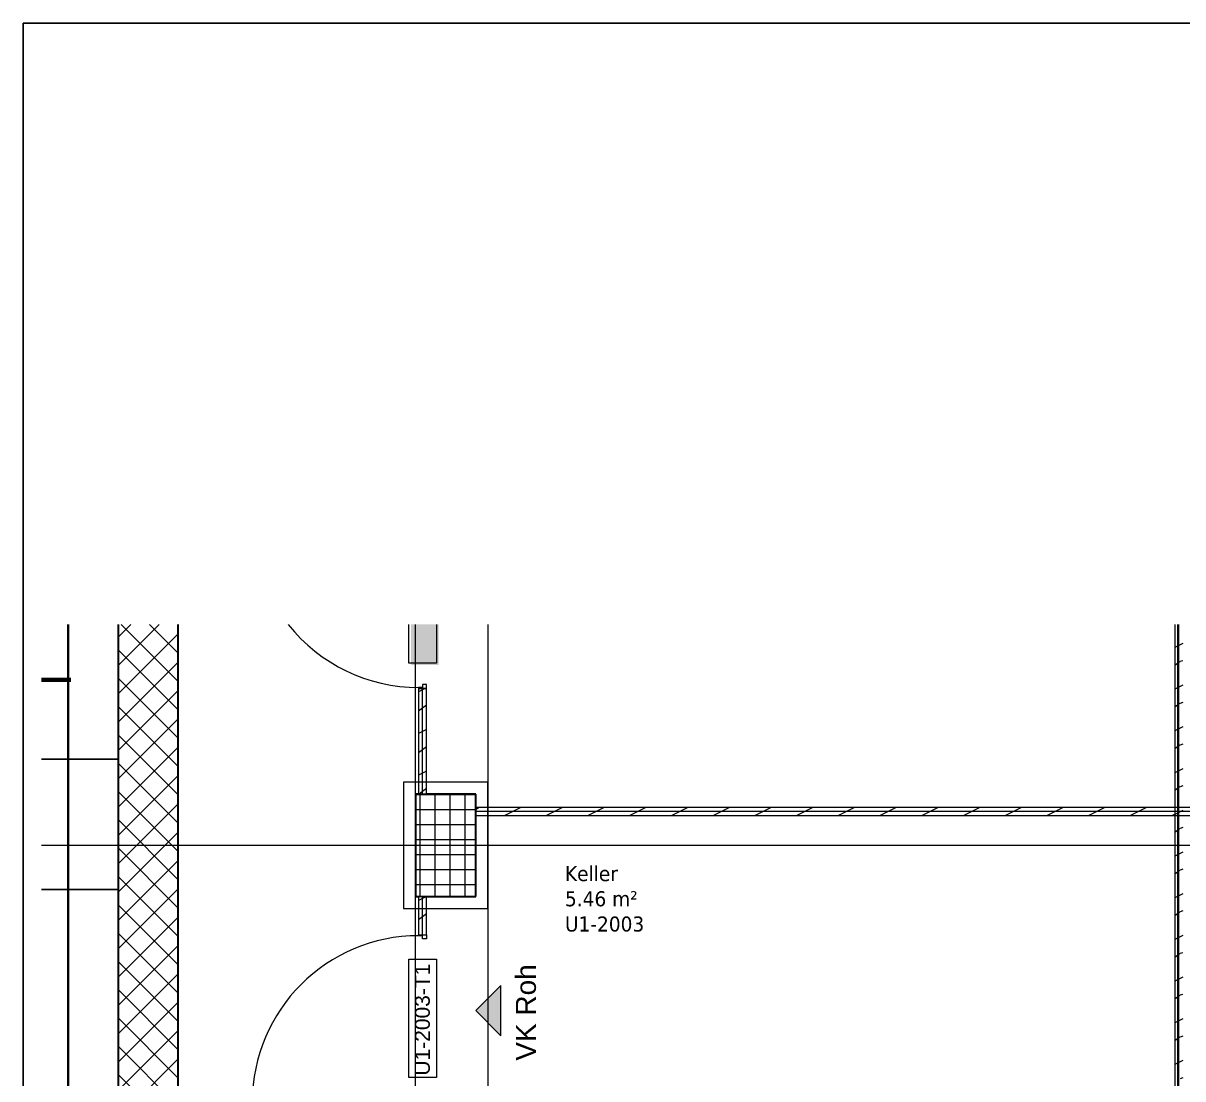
# Model space of a CAD drawing. Extents: x -932 to 937, y -179 to 471.
# Drawn here: x -932.4 to -816.6, y 360.1 to 465.5 of the extents above; entities that cross this region are included whole.
import ezdxf
from ezdxf.lldxf.tags import DXFTag

# ---------------------------------------------------------------- set-up
doc = ezdxf.new("R2010")
doc.units = 0
doc.layers.get('0').update_dxf_attribs({"lineweight": 13})
doc.layers.add('A-____-MATC-OTLN', color=7, linetype='Strichpunkt - Mittel', lineweight=40, true_color=0x0080ff)
doc.layers.add('G-____-____-SYMB', color=7, linetype='Strichpunkt - Weit', lineweight=5, true_color=0x008080)
for name, color, linetype, lineweight in [('A-____-NOTE-TEXT', 7, 'Continuous', 9), ('A-AREA-____-IDEN', 7, 'Continuous', 5), ('A-DOOR-____-IDEN', 7, 'Continuous', 5), ('A-DOOR-FRAM-MCUT', 7, 'Continuous', 9), ('A-DOOR-OPNG-OTLN', 7, 'Continuous', 9), ('A-FLOR-____-OVHD', 7, 'Strichpunkt - Fein', 9), ('A-WALL-____-MCUT', 7, 'Continuous', 35), ('A-WALL-____-PATT', 7, 'Continuous', 35), ('A-WALL-FNSH-MCUT', 7, 'Continuous', 35), ('C-PRKG-____-OTLN', 7, 'Continuous', 9), ('S-COLS-____-MCUT', 7, 'Continuous', 35), ('S-COLS-____-OTLN', 7, 'Continuous', 9), ('S-GRID-____-OTLN', 7, 'Continuous', 5)]:
    doc.layers.add(name, color=color, linetype=linetype, lineweight=lineweight)
doc.styles.get("Standard").update_dxf_attribs({"font": 'arial.ttf'})
tags = doc.linetypes.add('_Rasterlinie_', pattern=[0.375, 0.2, -0.05, 0.075, -0.05]).pattern_tags.tags
tags[10:11] = [DXFTag(74, 4), DXFTag(75, 0), DXFTag(340, '0'), DXFTag(46, 1.0), DXFTag(50, 0.0), DXFTag(44, 0.0), DXFTag(45, 0.0)]
tags[8:9] = [DXFTag(74, 4), DXFTag(75, 0), DXFTag(340, '0'), DXFTag(46, 1.0), DXFTag(50, 0.0), DXFTag(44, 0.0), DXFTag(45, 0.0)]
tags[6:7] = [DXFTag(74, 4), DXFTag(75, 0), DXFTag(340, '0'), DXFTag(46, 1.0), DXFTag(50, 0.0), DXFTag(44, 0.0), DXFTag(45, 0.0)]
tags[4:5] = [DXFTag(74, 4), DXFTag(75, 0), DXFTag(340, '0'), DXFTag(46, 1.0), DXFTag(50, 0.0), DXFTag(44, 0.0), DXFTag(45, 0.0)]
tags = doc.linetypes.add('_Schnittlinie_', pattern=[0.3, 0.15, -0.05, 0.05, -0.05]).pattern_tags.tags
tags[10:11] = [DXFTag(74, 4), DXFTag(75, 0), DXFTag(340, '0'), DXFTag(46, 1.0), DXFTag(50, 0.0), DXFTag(44, 0.0), DXFTag(45, 0.0)]
tags[8:9] = [DXFTag(74, 4), DXFTag(75, 0), DXFTag(340, '0'), DXFTag(46, 1.0), DXFTag(50, 0.0), DXFTag(44, 0.0), DXFTag(45, 0.0)]
tags[6:7] = [DXFTag(74, 4), DXFTag(75, 0), DXFTag(340, '0'), DXFTag(46, 1.0), DXFTag(50, 0.0), DXFTag(44, 0.0), DXFTag(45, 0.0)]
tags[4:5] = [DXFTag(74, 4), DXFTag(75, 0), DXFTag(340, '0'), DXFTag(46, 1.0), DXFTag(50, 0.0), DXFTag(44, 0.0), DXFTag(45, 0.0)]
tags = doc.linetypes.add('Strichpunkt - Fein', pattern=[0.2, 0.1, -0.05, 0, -0.05]).pattern_tags.tags
tags[10:11] = [DXFTag(74, 4), DXFTag(75, 0), DXFTag(340, '0'), DXFTag(46, 1.0), DXFTag(50, 0.0), DXFTag(44, 0.0), DXFTag(45, 0.0)]
tags[8:9] = [DXFTag(74, 4), DXFTag(75, 0), DXFTag(340, '0'), DXFTag(46, 1.0), DXFTag(50, 0.0), DXFTag(44, 0.0), DXFTag(45, 0.0)]
tags[6:7] = [DXFTag(74, 4), DXFTag(75, 0), DXFTag(340, '0'), DXFTag(46, 1.0), DXFTag(50, 0.0), DXFTag(44, 0.0), DXFTag(45, 0.0)]
tags[4:5] = [DXFTag(74, 4), DXFTag(75, 0), DXFTag(340, '0'), DXFTag(46, 1.0), DXFTag(50, 0.0), DXFTag(44, 0.0), DXFTag(45, 0.0)]
tags = doc.linetypes.add('Strichpunkt - Mittel', pattern=[0.35, 0.15, -0.1, 0, -0.1]).pattern_tags.tags
tags[10:11] = [DXFTag(74, 4), DXFTag(75, 0), DXFTag(340, '0'), DXFTag(46, 1.0), DXFTag(50, 0.0), DXFTag(44, 0.0), DXFTag(45, 0.0)]
tags[8:9] = [DXFTag(74, 4), DXFTag(75, 0), DXFTag(340, '0'), DXFTag(46, 1.0), DXFTag(50, 0.0), DXFTag(44, 0.0), DXFTag(45, 0.0)]
tags[6:7] = [DXFTag(74, 4), DXFTag(75, 0), DXFTag(340, '0'), DXFTag(46, 1.0), DXFTag(50, 0.0), DXFTag(44, 0.0), DXFTag(45, 0.0)]
tags[4:5] = [DXFTag(74, 4), DXFTag(75, 0), DXFTag(340, '0'), DXFTag(46, 1.0), DXFTag(50, 0.0), DXFTag(44, 0.0), DXFTag(45, 0.0)]
tags = doc.linetypes.add('Strichpunkt - Weit', pattern=[0.5, 0.2, -0.15, 0, -0.15]).pattern_tags.tags
tags[10:11] = [DXFTag(74, 4), DXFTag(75, 0), DXFTag(340, '0'), DXFTag(46, 1.0), DXFTag(50, 0.0), DXFTag(44, 0.0), DXFTag(45, 0.0)]
tags[8:9] = [DXFTag(74, 4), DXFTag(75, 0), DXFTag(340, '0'), DXFTag(46, 1.0), DXFTag(50, 0.0), DXFTag(44, 0.0), DXFTag(45, 0.0)]
tags[6:7] = [DXFTag(74, 4), DXFTag(75, 0), DXFTag(340, '0'), DXFTag(46, 1.0), DXFTag(50, 0.0), DXFTag(44, 0.0), DXFTag(45, 0.0)]
tags[4:5] = [DXFTag(74, 4), DXFTag(75, 0), DXFTag(340, '0'), DXFTag(46, 1.0), DXFTag(50, 0.0), DXFTag(44, 0.0), DXFTag(45, 0.0)]

# ---------------------------------------------------------------- blocks, each defined once
blk = doc.blocks.new('Referenz-A0UJ2H83XE', base_point=(-932.31, -115.76))
at = {"layer": 'A-____-MATC-OTLN', "color": 0, "linetype": 'Strichpunkt - Mittel', "ltscale": 0.4}
blk.add_line((-927.94, 405.49), (-927.94, -109.56), dxfattribs=at)
at = {"layer": 'A-____-NOTE-TEXT', "color": 0, "linetype": 'Continuous', "lineweight": 5, "ltscale": 0.13}
for p, q in [((-884.74, 369.43), (-887.24, 366.93)), ((-884.74, 364.43), (-884.74, 369.43)), ((-887.24, 366.93), (-884.74, 364.43))]:
    blk.add_line(p, q, dxfattribs=at)
for points in [[(-884.74, 366.93), (-887.24, 366.93), (-884.74, 369.43)], [(-884.74, 366.93), (-884.74, 364.43), (-887.24, 366.93)]]:
    blk.add_solid(points, dxfattribs=at)
at = {"layer": 'A-DOOR-____-IDEN', "color": 0, "linetype": 'Continuous', "ltscale": 0.13}
for p, q in [((-893.93, 401.62), (-893.93, 405.49)), ((-891.15, 405.49), (-891.15, 401.62)), ((-891.15, 401.62), (-893.93, 401.62)), ((-893.93, 360.24), (-893.93, 372.08)), ((-893.93, 372.08), (-891.15, 372.08)), ((-891.15, 372.08), (-891.15, 360.24)), ((-891.15, 360.24), (-893.93, 360.24))]:
    blk.add_line(p, q, dxfattribs=at)
at = {"layer": 'A-DOOR-____-IDEN', "color": 7, "linetype": 'Continuous', "ltscale": 0.13, "true_color": 0xffffff}
for points in [[(-893.69, 401.44), (-893.69, 405.49), (-892.92, 405.49)], [(-893.69, 401.44), (-892.92, 405.49), (-890.93, 405.49)], [(-893.69, 401.44), (-890.93, 405.49), (-890.93, 401.44)]]:
    blk.add_solid(points, dxfattribs=at)
at = {"layer": 'A-DOOR-FRAM-MCUT', "color": 0, "linetype": 'Continuous', "ltscale": 0.13}
for p, q in [((-892.14, 399.49), (-892.54, 399.49)), ((-892.54, 399.49), (-892.54, 399.19)), ((-892.14, 399.09), (-892.14, 399.49)), ((-892.94, 399.19), (-892.94, 399.09)), ((-892.54, 399.19), (-892.94, 399.19)), ((-892.94, 399.09), (-892.14, 399.09)), ((-892.94, 374.51), (-892.14, 374.51)), ((-892.94, 374.41), (-892.94, 374.51)), ((-892.54, 374.41), (-892.94, 374.41)), ((-892.54, 374.11), (-892.54, 374.41)), ((-892.14, 374.11), (-892.54, 374.11)), ((-892.14, 374.51), (-892.14, 374.11))]:
    blk.add_line(p, q, dxfattribs=at)
at = {"layer": 'A-DOOR-OPNG-OTLN', "color": 0, "linetype": 'Continuous', "ltscale": 0.13}
for centre, major_axis, end_param in [((-892.94, 415.79), (-13.01, -10.31), 0.901019), ((-892.94, 357.81), (0, 16.6), 1.570796)]:
    blk.add_ellipse(centre, major_axis=major_axis, ratio=1, start_param=0, end_param=end_param, dxfattribs=at)
at = {"layer": 'A-FLOR-____-OVHD', "color": 0, "linetype": 'Strichpunkt - Fein', "ltscale": 0.13}
for p, q in [((-886.04, 405.49), (-886.04, 266.14)), ((-886.04, 389.74), (-894.44, 389.74)), ((-894.44, 389.74), (-894.44, 377.14)), ((-886.04, 377.14), (-886.04, 389.74)), ((-894.44, 377.14), (-886.04, 377.14))]:
    blk.add_line(p, q, dxfattribs=at)
at = {"layer": 'A-WALL-____-MCUT', "color": 0, "linetype": 'Continuous', "ltscale": 0.35}
for p, q in [((-922.94, 405.49), (-922.94, 258.94)), ((-916.94, 264.94), (-916.94, 405.49))]:
    blk.add_line(p, q, dxfattribs=at)
at = {"layer": 'A-WALL-____-MCUT', "color": 0, "linetype": 'Continuous', "lineweight": 9, "ltscale": 0.13}
for p, q in [((-817.04, 264.94), (-817.04, 405.49)), ((-892.54, 388.54), (-892.54, 399.09)), ((-892.94, 388.54), (-892.14, 388.54)), ((-737.74, 386.8), (-887.24, 386.8)), ((-892.14, 378.34), (-892.94, 378.34)), ((-892.54, 374.51), (-892.54, 378.34))]:
    blk.add_line(p, q, dxfattribs=at)
at = {"layer": 'A-WALL-____-PATT', "color": 0, "linetype": 'Continuous', "lineweight": 9, "ltscale": 0.13}
for p, q in [((-922.94, 404.21), (-921.66, 405.49)), ((-922.94, 401.38), (-918.84, 405.49)), ((-916.94, 399.8), (-922.64, 405.49)), ((-916.94, 402.62), (-919.81, 405.49)), ((-916.94, 405.45), (-916.98, 405.49)), ((-922.94, 398.55), (-916.94, 404.55)), ((-916.94, 396.97), (-922.94, 402.97)), ((-817.04, 403.39), (-817.44, 403.19)), ((-816.64, 403.59), (-817.04, 403.39)), ((-816.95, 401.76), (-817.04, 401.69)), ((-816.64, 401.87), (-816.91, 401.78)), ((-922.94, 395.72), (-916.94, 401.72)), ((-817.04, 401.69), (-817.44, 401.39)), ((-916.94, 394.14), (-922.94, 400.14)), ((-922.94, 392.89), (-916.94, 398.89)), ((-892.54, 398.96), (-892.94, 398.76)), ((-892.27, 399.09), (-892.54, 398.96)), ((-817.04, 399.22), (-817.44, 399.02)), ((-816.64, 399.42), (-817.04, 399.22)), ((-916.94, 391.31), (-922.94, 397.31)), ((-892.54, 397.13), (-892.94, 396.83)), ((-892.14, 397.43), (-892.54, 397.13)), ((-817.04, 397.53), (-817.44, 397.23)), ((-816.95, 397.6), (-817.04, 397.53)), ((-816.64, 397.7), (-816.91, 397.61)), ((-922.94, 390.07), (-916.94, 396.07)), ((-892.14, 394.99), (-892.54, 394.79)), ((-817.04, 395.06), (-817.44, 394.86)), ((-816.64, 395.26), (-817.04, 395.06)), ((-916.94, 388.48), (-922.94, 394.48)), ((-892.54, 394.79), (-892.94, 394.59)), ((-922.94, 387.24), (-916.94, 393.24)), ((-892.54, 392.96), (-892.94, 392.66)), ((-892.14, 393.26), (-892.54, 392.96)), ((-817.04, 393.36), (-817.44, 393.06)), ((-816.95, 393.43), (-817.04, 393.36)), ((-816.64, 393.54), (-816.91, 393.45)), ((-916.94, 385.65), (-922.94, 391.65)), ((-922.94, 384.41), (-916.94, 390.41)), ((-892.54, 390.63), (-892.94, 390.43)), ((-892.14, 390.83), (-892.54, 390.63)), ((-817.04, 390.89), (-817.44, 390.69)), ((-816.64, 391.09), (-817.04, 390.89)), ((-892.14, 389.1), (-892.54, 388.8)), ((-817.04, 389.2), (-817.44, 388.9)), ((-816.95, 389.27), (-817.04, 389.2)), ((-816.64, 389.37), (-816.91, 389.28)), ((-916.94, 382.82), (-922.94, 388.82)), ((-892.54, 388.8), (-892.89, 388.54)), ((-922.94, 381.58), (-916.94, 387.58)), ((-886.9, 387.2), (-887.24, 387.03)), ((-883.53, 386.8), (-884.33, 386.4)), ((-882.73, 387.2), (-883.53, 386.8)), ((-879.37, 386.8), (-880.17, 386.4)), ((-878.57, 387.2), (-879.37, 386.8)), ((-875.2, 386.8), (-876, 386.4)), ((-874.4, 387.2), (-875.2, 386.8)), ((-871.04, 386.8), (-871.84, 386.4)), ((-870.24, 387.2), (-871.04, 386.8)), ((-866.87, 386.8), (-867.67, 386.4)), ((-866.07, 387.2), (-866.87, 386.8)), ((-862.71, 386.8), (-863.51, 386.4)), ((-861.91, 387.2), (-862.71, 386.8)), ((-858.54, 386.8), (-859.34, 386.4)), ((-857.74, 387.2), (-858.54, 386.8)), ((-854.38, 386.8), (-855.18, 386.4)), ((-853.58, 387.2), (-854.38, 386.8)), ((-850.21, 386.8), (-851.01, 386.4)), ((-849.41, 387.2), (-850.21, 386.8)), ((-846.05, 386.8), (-846.85, 386.4)), ((-845.25, 387.2), (-846.05, 386.8)), ((-841.88, 386.8), (-842.68, 386.4)), ((-841.08, 387.2), (-841.88, 386.8)), ((-837.72, 386.8), (-838.52, 386.4)), ((-836.92, 387.2), (-837.72, 386.8)), ((-833.55, 386.8), (-834.35, 386.4)), ((-832.75, 387.2), (-833.55, 386.8)), ((-829.39, 386.8), (-830.19, 386.4)), ((-828.59, 387.2), (-829.39, 386.8)), ((-825.22, 386.8), (-826.02, 386.4)), ((-824.42, 387.2), (-825.22, 386.8)), ((-821.06, 386.8), (-821.86, 386.4)), ((-820.26, 387.2), (-821.06, 386.8)), ((-817.04, 386.73), (-817.44, 386.53)), ((-816.64, 386.93), (-817.04, 386.73)), ((-916.94, 380), (-922.94, 386)), ((-817.44, 386.53), (-817.69, 386.4)), ((-922.94, 378.75), (-916.94, 384.75)), ((-817.04, 385.03), (-817.44, 384.73)), ((-816.95, 385.1), (-817.04, 385.03)), ((-816.64, 385.21), (-816.91, 385.12)), ((-916.94, 377.17), (-922.94, 383.17)), ((-817.04, 382.56), (-817.44, 382.36)), ((-816.64, 382.76), (-817.04, 382.56)), ((-922.94, 375.92), (-916.94, 381.92)), ((-816.95, 380.94), (-817.04, 380.87)), ((-816.64, 381.04), (-816.91, 380.95)), ((-916.94, 374.34), (-922.94, 380.34)), ((-817.04, 380.87), (-817.44, 380.57)), ((-922.94, 373.1), (-916.94, 379.1)), ((-816.64, 378.6), (-817.04, 378.4)), ((-916.94, 371.51), (-922.94, 377.51)), ((-892.54, 378.13), (-892.94, 377.93)), ((-892.14, 378.33), (-892.54, 378.13)), ((-817.04, 378.4), (-817.44, 378.2)), ((-892.54, 376.3), (-892.94, 376)), ((-892.14, 376.6), (-892.54, 376.3)), ((-817.04, 376.7), (-817.44, 376.4)), ((-816.95, 376.77), (-817.04, 376.7)), ((-816.64, 376.88), (-816.91, 376.79)), ((-922.94, 370.27), (-916.94, 376.27)), ((-916.94, 368.68), (-922.94, 374.68)), ((-817.04, 374.23), (-817.44, 374.03)), ((-816.64, 374.43), (-817.04, 374.23)), ((-922.94, 367.44), (-916.94, 373.44)), ((-916.94, 365.85), (-922.94, 371.85)), ((-817.04, 372.54), (-817.44, 372.24)), ((-816.95, 372.61), (-817.04, 372.54)), ((-816.64, 372.71), (-816.91, 372.62)), ((-922.94, 364.61), (-916.94, 370.61)), ((-817.04, 370.07), (-817.44, 369.87)), ((-816.64, 370.27), (-817.04, 370.07)), ((-916.94, 363.03), (-922.94, 369.03)), ((-817.04, 368.37), (-817.44, 368.07)), ((-816.95, 368.44), (-817.04, 368.37)), ((-816.64, 368.55), (-816.91, 368.46)), ((-922.94, 361.78), (-916.94, 367.78)), ((-916.94, 360.2), (-922.94, 366.2)), ((-817.04, 365.9), (-817.44, 365.7)), ((-816.64, 366.1), (-817.04, 365.9)), ((-922.94, 358.95), (-916.94, 364.95)), ((-817.04, 364.21), (-817.44, 363.91)), ((-816.95, 364.28), (-817.04, 364.21)), ((-816.64, 364.38), (-816.91, 364.29)), ((-916.94, 357.37), (-922.94, 363.37)), ((-922.94, 356.12), (-916.94, 362.12)), ((-817.04, 361.74), (-817.44, 361.54)), ((-816.64, 361.94), (-817.04, 361.74)), ((-916.94, 354.54), (-922.94, 360.54)), ((-816.64, 360.22), (-816.91, 360.13))]:
    blk.add_line(p, q, dxfattribs=at)
at = {"layer": 'A-WALL-FNSH-MCUT', "color": 0, "linetype": 'Continuous', "lineweight": 9, "ltscale": 0.13}
for p, q in [((-817.44, 405.49), (-817.44, 264.94)), ((-892.94, 399.09), (-892.94, 388.54)), ((-892.14, 399.09), (-892.94, 399.09)), ((-892.14, 388.54), (-892.14, 399.09)), ((-737.74, 387.2), (-887.24, 387.2)), ((-887.24, 387.2), (-887.24, 386.4)), ((-887.24, 386.4), (-737.74, 386.4)), ((-892.94, 378.34), (-892.94, 374.51)), ((-892.14, 374.51), (-892.14, 378.34)), ((-892.94, 374.51), (-892.14, 374.51))]:
    blk.add_line(p, q, dxfattribs=at)
at = {"layer": 'C-PRKG-____-OTLN', "color": 0, "linetype": 'Continuous', "ltscale": 0.13}
for p, q in [((-922.94, 392.03), (-930.58, 392.03)), ((-930.58, 392.03), (-922.94, 392.03)), ((-922.94, 392.03), (-930.58, 392.03)), ((-922.94, 379.04), (-930.58, 379.04)), ((-922.94, 379.04), (-930.58, 379.04)), ((-930.58, 379.04), (-922.94, 379.04))]:
    blk.add_line(p, q, dxfattribs=at)
at = {"layer": 'G-____-____-SYMB', "color": 0, "linetype": '_Schnittlinie_', "lineweight": 70, "ltscale": 0.7}
blk.add_line((-930.58, 399.95), (-927.67, 399.95), dxfattribs=at)
at = {"layer": 'S-COLS-____-MCUT', "color": 0, "linetype": 'Continuous', "ltscale": 0.35}
for p, q in [((-892.94, 388.54), (-893.24, 388.54)), ((-893.24, 388.54), (-893.24, 378.34)), ((-887.24, 388.54), (-892.14, 388.54)), ((-887.24, 378.34), (-887.24, 388.54)), ((-893.24, 378.34), (-892.94, 378.34)), ((-892.14, 378.34), (-887.24, 378.34))]:
    blk.add_line(p, q, dxfattribs=at)
at = {"layer": 'S-COLS-____-OTLN', "color": 0, "linetype": 'Continuous', "ltscale": 0.13}
for p, q in [((-893.24, 388.51), (-887.24, 388.51)), ((-892.54, 388.54), (-892.94, 388.54)), ((-892.78, 378.34), (-892.78, 388.54)), ((-892.14, 388.54), (-892.54, 388.54)), ((-891.28, 378.34), (-891.28, 388.54)), ((-889.78, 378.34), (-889.78, 388.54)), ((-888.28, 378.34), (-888.28, 388.54)), ((-893.24, 387.01), (-887.24, 387.01)), ((-893.24, 385.51), (-887.24, 385.51)), ((-893.24, 384.01), (-887.24, 384.01)), ((-893.24, 382.51), (-887.24, 382.51)), ((-893.24, 381.01), (-887.24, 381.01)), ((-893.24, 379.51), (-887.24, 379.51)), ((-892.94, 378.34), (-892.54, 378.34)), ((-892.54, 378.34), (-892.14, 378.34))]:
    blk.add_line(p, q, dxfattribs=at)
at = {"layer": 'S-GRID-____-OTLN', "color": 0, "linetype": '_Rasterlinie_', "ltscale": 0.13}
for p, q in [((-893.24, 226.94), (-893.24, 405.49)), ((-817.14, 226.94), (-817.14, 405.49)), ((-930.58, 383.44), (290.25, 383.44))]:
    blk.add_line(p, q, dxfattribs=at)
at = {"layer": 'A-____-NOTE-TEXT', "color": 0, "linetype": 'Continuous', "lineweight": 5, "ltscale": 0.13, "insert": (-883.23, 361.93), "char_height": 2, "attachment_point": 1, "rotation": 90}
blk.add_mtext('{\\fArial;VK Roh}', dxfattribs=at)
at = {"layer": 'A-AREA-____-IDEN', "color": 0, "linetype": 'Continuous', "ltscale": 0.13, "char_height": 1.5, "attachment_point": 1}
for s, insert in [('{\\W0.9;\\fVerdana;Keller}', (-878.33, 381.36)), ('{\\W0.9;\\fVerdana;5.46 m²}', (-878.33, 378.85)), ('{\\W0.9;\\fVerdana;U1-2003}', (-878.33, 376.33))]:
    blk.add_mtext(s, dxfattribs=dict(at, insert=insert))
at = {"layer": 'A-DOOR-____-IDEN', "color": 0, "linetype": 'Continuous', "ltscale": 0.13, "insert": (-893.32, 360.44), "char_height": 1.5, "attachment_point": 1, "rotation": 90}
blk.add_mtext('{\\fArial;U1-2003-T1}', dxfattribs=at)

msp = doc.modelspace()

# ---------------------------------------------------------------- linework, layer by layer
at = {"color": 0, "linetype": 'ByBlock', "lineweight": -2, "ltscale": 0.13}
for p, q in [((-932.42, 465.53), (-932.42, -174.47)), ((607.58, 465.53), (-932.42, 465.53))]:
    msp.add_line(p, q, dxfattribs=at)

# ---------------------------------------------------------------- block references
at = {"color": 9, "lineweight": 25, "ltscale": 0.25, "true_color": 0xc0c0c0}
msp.add_blockref('Referenz-A0UJ2H83XE', (-932.31, -115.76), dxfattribs=at)

doc.saveas('drawing.dxf')
